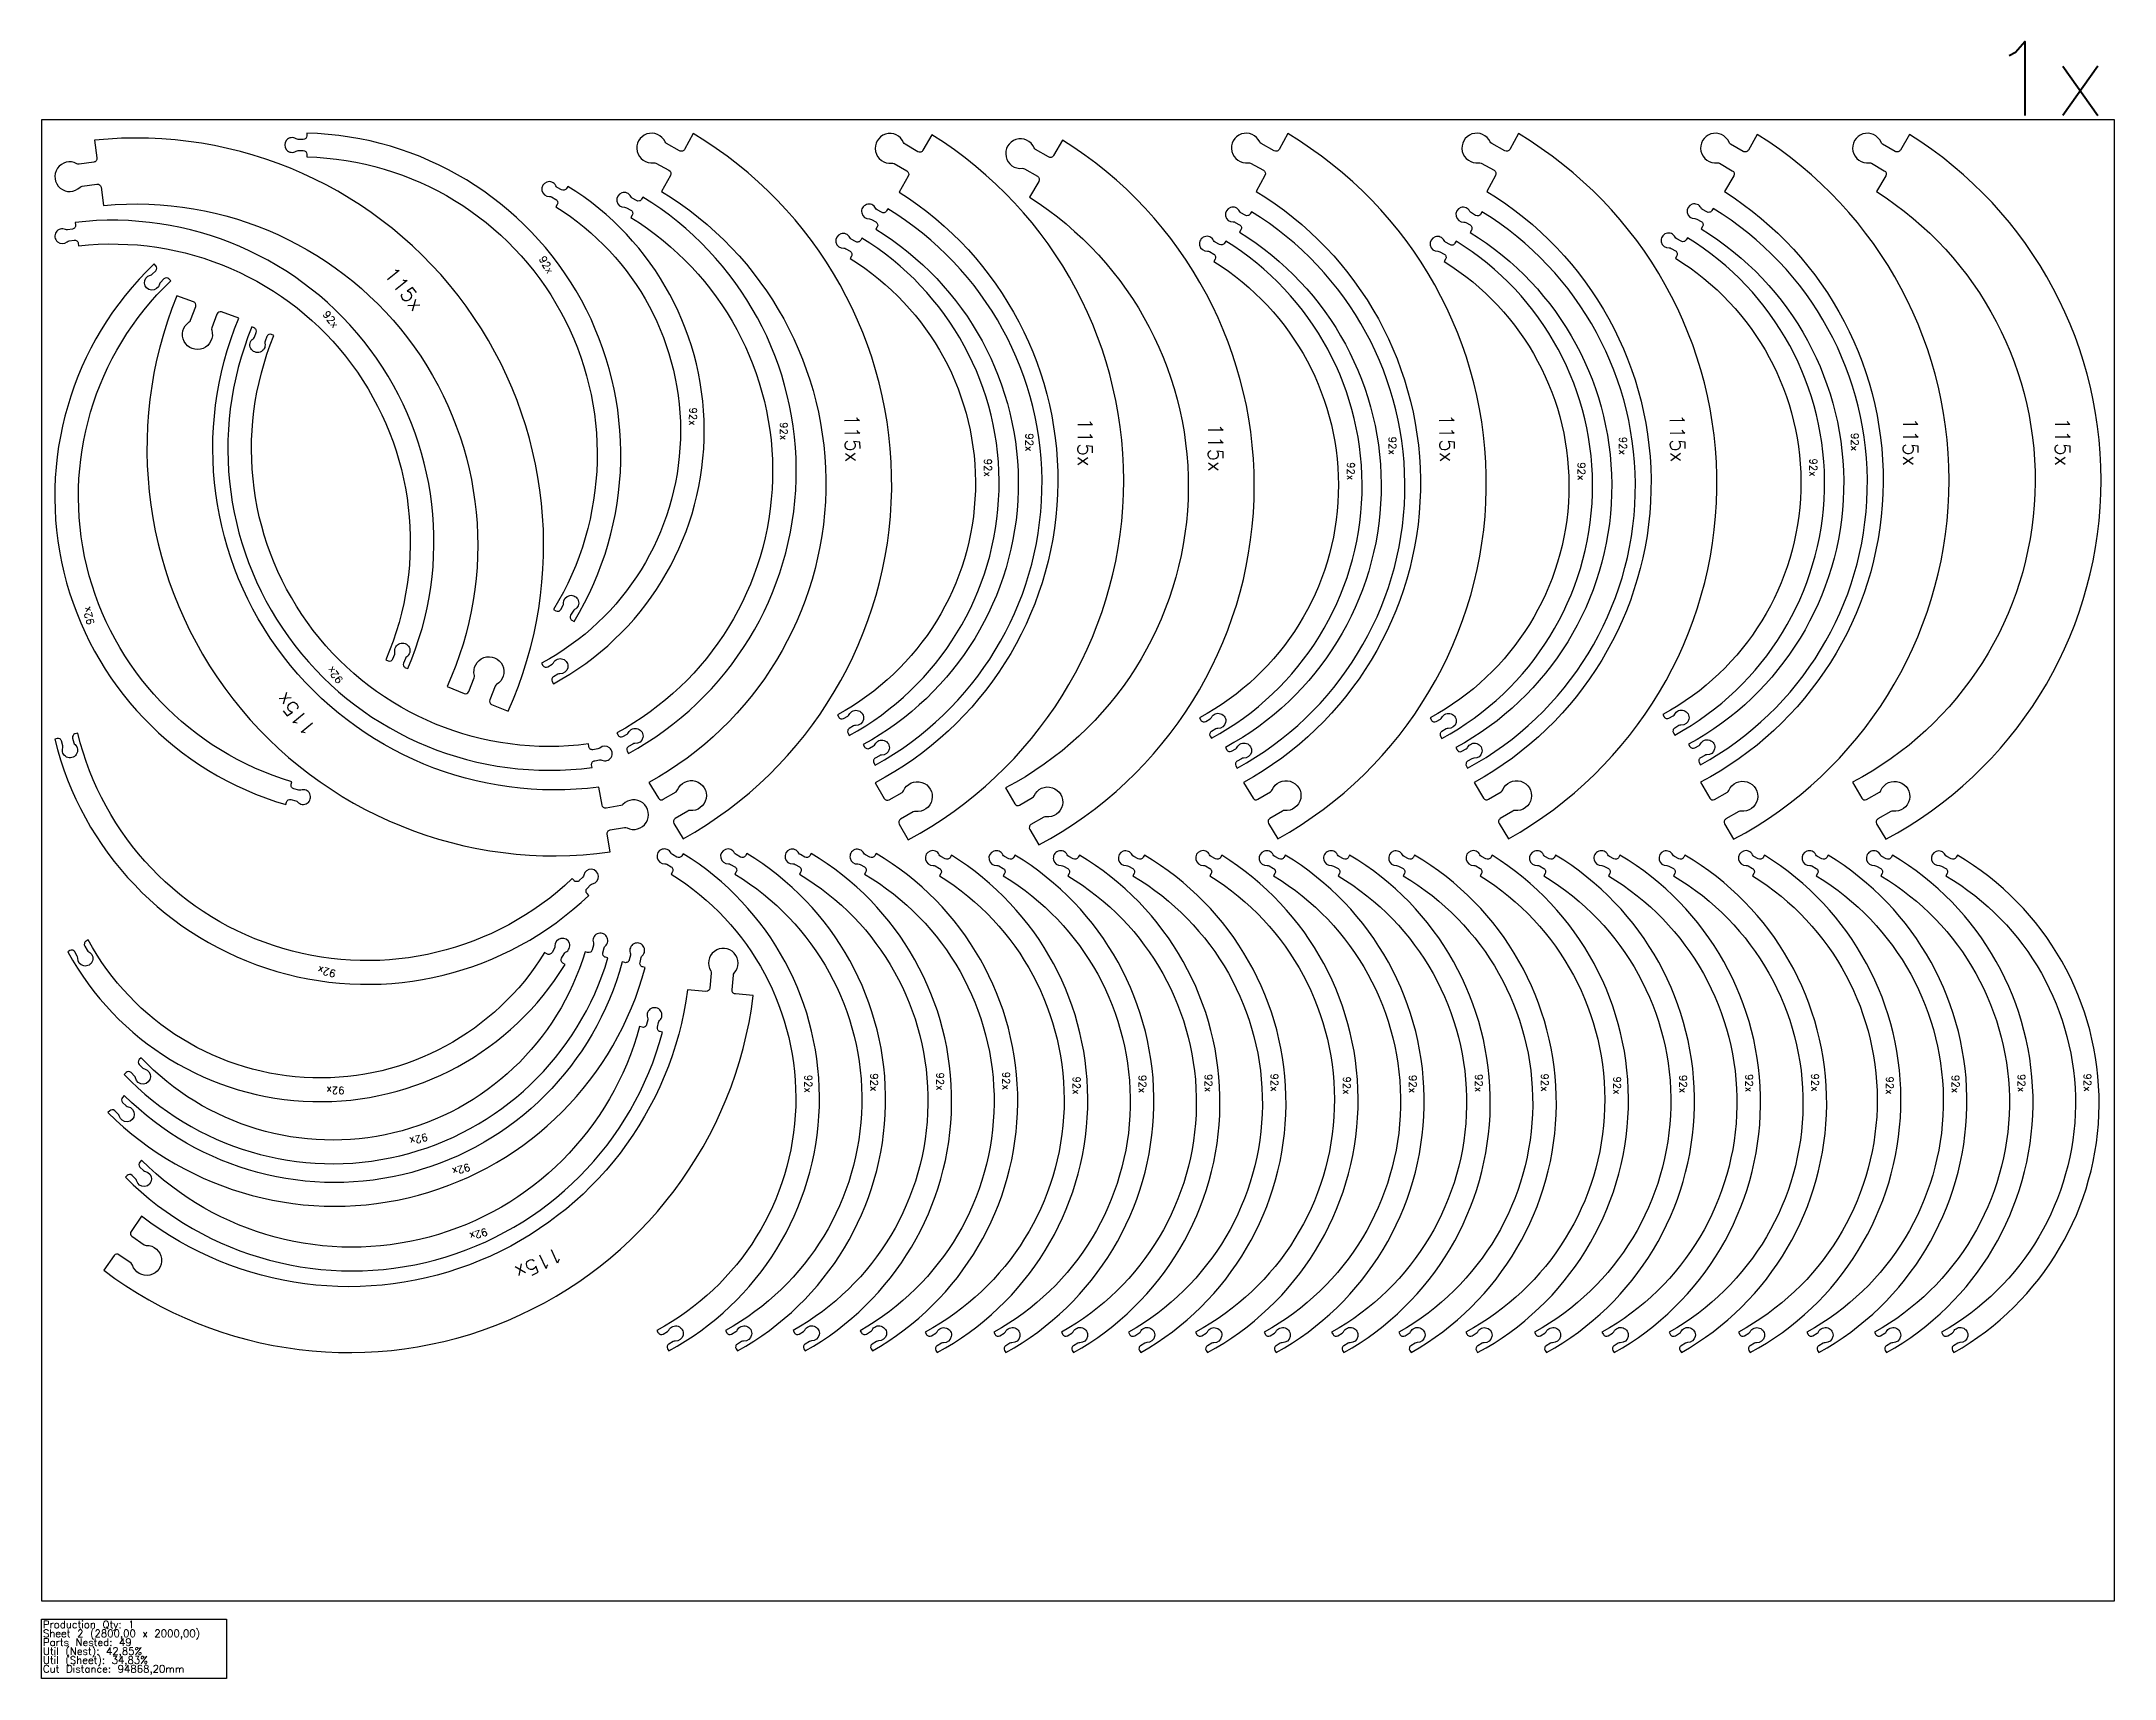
# Model space of a CAD drawing. Header units: millimetres. Extents: x 0 to 5740, y -105 to 2106.
# Drawn here: x 2940 to 5740, y -105 to 2106 of the extents above; entities that cross this region are included whole.
import ezdxf

# ---------------------------------------------------------------- set-up
doc = ezdxf.new("R2010")
doc.units = ezdxf.units.MM
for name, color, linetype in [('sheet', 24, 'Continuous'), ('Stats', 7, 'Continuous'), ('Texto', 7, 'Continuous')]:
    doc.layers.add(name, color=color, linetype=linetype)
doc.styles.get("Standard").update_dxf_attribs({"font": 'txt.shx'})

msp = doc.modelspace()

# ---------------------------------------------------------------- linework, layer by layer
at = {"color": 7}
for points in [[(3487.9, 1234.7), (3510.9, 1225.4, 0.413209), (3517.1, 1228), (3524.6, 1246.6, 0.162278), (3524.8, 1249.6, -2), (3554.8, 1237.3, 0.162278), (3552.9, 1235.1), (3545.4, 1216.6, 0.415219), (3548, 1210.4), (3570.5, 1201.3, 0.577199), (3011.6, 1972.6), (3014.9, 1948.6, -0.415219), (3010.7, 1942.9), (2990.9, 1940.2, -0.162278), (2987.8, 1940.8, 2), (2992.2, 1909.1, -0.162278), (2995, 1910.5), (3014.9, 1913.2, -0.413209), (3020.5, 1909), (3024, 1884.4, -0.577169)], [(3631.7, 1338.7), (3634.8, 1336.9, 0.414214), (3641.3, 1338.6), (3644.6, 1344.4, 0.147477), (3645.3, 1347.1, -1.863325), (3660, 1338.6, 0.147477), (3658, 1336.7), (3654.7, 1330.9, 0.414214), (3656.4, 1324.4), (3659.4, 1322.7, 0.577158), (3298.5, 1982), (3298.5, 1978.6, -0.414214), (3293.5, 1973.6), (3286.8, 1973.6, -0.147477), (3284, 1974.4, 1.863325), (3284, 1957.8, -0.147477), (3286.8, 1958.6), (3293.5, 1958.6, -0.414214), (3298.5, 1953.6), (3298.5, 1950, -0.577143)], [(3760.5, 1105.2), (3773.4, 1084, 0.413209), (3779.9, 1082.4), (3797.1, 1092.7, 0.162278), (3799, 1095, -2), (3815.8, 1067.3, 0.162278), (3812.8, 1066.6), (3795.8, 1056.3, 0.415219), (3794.1, 1049.8), (3806.7, 1029, 0.577199), (3820.3, 1981.4), (3808.7, 1960.2, -0.415219), (3801.8, 1958.2), (3784.4, 1967.9, -0.162278), (3782.3, 1970.2, 2), (3766.8, 1942.2, -0.162278), (3769.9, 1941.6), (3787.5, 1931.9, -0.413209), (3789.4, 1925.1), (3777.5, 1903.4, -0.577169)], [(4066, 1104.9), (4078.4, 1083.5, 0.413209), (4084.9, 1081.8), (4102.3, 1091.8, 0.162278), (4104.3, 1094, -2), (4120.5, 1066, 0.162278), (4117.5, 1065.4), (4100.3, 1055.4, 0.415219), (4098.5, 1048.9), (4110.7, 1027.9, 0.577199), (4142.7, 1979.9), (4130.6, 1958.9, -0.415219), (4123.8, 1957), (4106.5, 1967, -0.162278), (4104.5, 1969.4, 2), (4088.4, 1941.7, -0.162278), (4091.5, 1941), (4108.9, 1931, -0.413209), (4110.7, 1924.2), (4098.4, 1902.6, -0.577169)], [(4242.2, 1097.8), (4254.7, 1076.4, 0.413209), (4261.2, 1074.7), (4278.6, 1084.7, 0.162278), (4280.6, 1086.9, -2), (4296.7, 1058.8, 0.162278), (4293.8, 1058.2), (4276.5, 1048.3, 0.415219), (4274.8, 1041.8), (4287, 1020.8, 0.577199), (4319, 1972.8), (4306.9, 1951.7, -0.415219), (4300.1, 1949.9), (4282.8, 1959.9, -0.162278), (4280.7, 1962.3, 2), (4264.7, 1934.6, -0.162278), (4267.8, 1933.9), (4285.1, 1923.9, -0.413209), (4287, 1917), (4274.6, 1895.5, -0.577169)], [(4563.7, 1105.2), (4576.5, 1084, 0.413209), (4583, 1082.4), (4600.2, 1092.7, 0.162278), (4602.2, 1095, -2), (4618.9, 1067.3, 0.162278), (4616, 1066.6), (4598.9, 1056.3, 0.415219), (4597.3, 1049.8), (4609.9, 1029, 0.577199), (4623.4, 1981.4), (4611.8, 1960.2, -0.415219), (4605, 1958.2), (4587.5, 1967.9, -0.162278), (4585.4, 1970.2, 2), (4569.9, 1942.2, -0.162278), (4573, 1941.6), (4590.6, 1931.9, -0.413209), (4592.5, 1925.1), (4580.6, 1903.4, -0.577169)], [(4875.1, 1105.2), (4887.9, 1084, 0.413209), (4894.4, 1082.4), (4911.6, 1092.7, 0.162278), (4913.6, 1095, -2), (4930.3, 1067.3, 0.162278), (4927.4, 1066.6), (4910.3, 1056.3, 0.415219), (4908.7, 1049.8), (4921.3, 1029, 0.577199), (4934.9, 1981.4), (4923.2, 1960.2, -0.415219), (4916.4, 1958.2), (4898.9, 1967.9, -0.162278), (4896.8, 1970.2, 2), (4881.3, 1942.2, -0.162278), (4884.4, 1941.6), (4902, 1931.9, -0.413209), (4903.9, 1925.1), (4892, 1903.4, -0.577169)], [(5180.8, 1105.4), (5193.3, 1084, 0.413209), (5199.8, 1082.2), (5217.1, 1092.2, 0.162278), (5219.1, 1094.5, -2), (5235.3, 1066.4, 0.162278), (5232.4, 1065.8), (5215.1, 1055.9, 0.415219), (5213.4, 1049.4), (5225.5, 1028.4, 0.577199), (5257.5, 1980.3), (5245.5, 1959.3, -0.415219), (5238.6, 1957.5), (5221.4, 1967.4, -0.162278), (5219.3, 1969.8, 2), (5203.3, 1942.1, -0.162278), (5206.4, 1941.5), (5223.7, 1931.4, -0.413209), (5225.6, 1924.6), (5213.2, 1903.1, -0.577169)], [(5386.1, 1105.4), (5398.6, 1084, 0.413209), (5405.1, 1082.2), (5422.5, 1092.2, 0.162278), (5424.5, 1094.5, -2), (5440.6, 1066.4, 0.162278), (5437.7, 1065.8), (5420.4, 1055.9, 0.415219), (5418.7, 1049.4), (5430.9, 1028.4, 0.577199), (5462.9, 1980.3), (5450.8, 1959.3, -0.415219), (5443.9, 1957.5), (5426.7, 1967.4, -0.162278), (5424.6, 1969.8, 2), (5408.6, 1942.1, -0.162278), (5411.7, 1941.5), (5429, 1931.4, -0.413209), (5430.9, 1924.6), (5418.5, 1903.1, -0.577169)], [(3615.6, 1266.3), (3617.4, 1263.2, 0.414214), (3623.9, 1261.4), (3629.7, 1264.8, 0.147477), (3631.6, 1266.8, -1.863325), (3640.1, 1251.9, 0.147477), (3637.4, 1251.3), (3631.6, 1248, 0.414214), (3629.8, 1241.5), (3631.5, 1238.6, 0.577135), (3650.9, 1910.2), (3649.2, 1907.3, -0.414214), (3642.4, 1905.5), (3636.6, 1908.9, -0.147477), (3634.6, 1911, 1.863325), (3626.2, 1896.6, -0.147477), (3629, 1895.9), (3634.8, 1892.5, -0.414214), (3636.6, 1885.7), (3634.8, 1882.5, -0.577116)], [(3717, 1172.1), (3718.8, 1169, 0.414214), (3725.3, 1167.2), (3731.1, 1170.6, 0.147477), (3733, 1172.6, -1.863325), (3741.5, 1157.7, 0.147477), (3738.8, 1157.1), (3733, 1153.8, 0.414214), (3731.2, 1147.3), (3732.9, 1144.4, 0.577158), (3752.3, 1895.7), (3750.6, 1892.8, -0.414214), (3743.8, 1891), (3738, 1894.3, -0.147477), (3736, 1896.4, 1.863325), (3727.6, 1882, -0.147477), (3730.4, 1881.4), (3736.2, 1878, -0.414214), (3738, 1871.2), (3736.2, 1868, -0.577143)], [(4049.9, 1156.3), (4051.7, 1153.2, 0.414214), (4058.2, 1151.4), (4064, 1154.8, 0.147477), (4065.9, 1156.8, -1.863325), (4074.4, 1142, 0.147477), (4071.7, 1141.3), (4065.9, 1138, 0.414214), (4064.2, 1131.5), (4065.9, 1128.6, 0.577158), (4083, 1880), (4081.3, 1877, -0.414214), (4074.5, 1875.2), (4068.6, 1878.5, -0.147477), (4066.7, 1880.7, 1.863325), (4058.3, 1866.2, -0.147477), (4061.1, 1865.6), (4067, 1862.2, -0.414214), (4068.8, 1855.4), (4067, 1852.2, -0.577143)], [(4539, 1152.4), (4540.8, 1149.2, 0.414214), (4547.3, 1147.5), (4553.1, 1150.8, 0.147477), (4555, 1152.8, -1.863325), (4563.5, 1138, 0.147477), (4560.8, 1137.3), (4555, 1134, 0.414214), (4553.3, 1127.5), (4554.9, 1124.6, 0.577158), (4574.3, 1875.9), (4572.6, 1873, -0.414214), (4565.8, 1871.2), (4560, 1874.6, -0.147477), (4558, 1876.7, 1.863325), (4549.7, 1862.3, -0.147477), (4552.5, 1861.6), (4558.3, 1858.2, -0.414214), (4560.1, 1851.4), (4558.2, 1848.2, -0.577143)], [(4850.3, 1152.2), (4852.1, 1149.1, 0.414214), (4858.6, 1147.3), (4864.4, 1150.7, 0.147477), (4866.3, 1152.6, -1.863325), (4874.8, 1137.8, 0.147477), (4872.1, 1137.2), (4866.3, 1133.9, 0.414214), (4864.6, 1127.4), (4866.2, 1124.4, 0.577158), (4885.6, 1875.8), (4883.9, 1872.9, -0.414214), (4877.1, 1871), (4871.3, 1874.4, -0.147477), (4869.3, 1876.5, 1.863325), (4861, 1862.1, -0.147477), (4863.8, 1861.4), (4869.6, 1858.1, -0.414214), (4871.4, 1851.2), (4869.6, 1848.1, -0.577143)], [(5164.7, 1156.7), (5166.5, 1153.6, 0.414214), (5173, 1151.9), (5178.8, 1155.2, 0.147477), (5180.7, 1157.2, -1.863325), (5189.2, 1142.4, 0.147477), (5186.6, 1141.8), (5180.7, 1138.4, 0.414214), (5179, 1132), (5180.7, 1129, 0.577158), (5197.8, 1880.4), (5196.1, 1877.5, -0.414214), (5189.3, 1875.7), (5183.5, 1879, -0.147477), (5181.5, 1881.1, 1.863325), (5173.2, 1866.7, -0.147477), (5176, 1866), (5181.8, 1862.7, -0.414214), (5183.6, 1855.8), (5181.8, 1852.7, -0.577143)], [(3405.1, 1270.9), (3408.5, 1269.5, 0.414214), (3414.7, 1272.2), (3417.2, 1278.4, 0.147477), (3417.4, 1281.1, -1.863325), (3433.3, 1274.7, 0.147477), (3431.5, 1272.6), (3429, 1266.4, 0.414214), (3431.7, 1260.2), (3434.8, 1258.9, 0.577158), (2985.7, 1861.5), (2986.1, 1858.2, -0.414214), (2981.9, 1852.5), (2975.2, 1851.6, -0.147477), (2972.4, 1852, 1.863325), (2974.7, 1835.5, -0.147477), (2977.3, 1836.7), (2984, 1837.7, -0.414214), (2989.6, 1833.4), (2990.1, 1829.8, -0.577143)], [(4015, 1196.4), (4016.9, 1193.3, 0.414214), (4023.3, 1191.5), (4029.2, 1194.9, 0.147477), (4031, 1196.9, -1.863325), (4039.6, 1182.1, 0.147477), (4036.9, 1181.5), (4031.1, 1178.1, 0.414214), (4029.4, 1171.6), (4031, 1168.7, 0.577135), (4048.1, 1840.4), (4046.5, 1837.5, -0.414214), (4039.6, 1835.6), (4033.8, 1839, -0.147477), (4031.8, 1841.1, 1.863325), (4023.5, 1826.7, -0.147477), (4026.3, 1826), (4032.1, 1822.7, -0.414214), (4034, 1815.8), (4032.1, 1812.7, -0.577116)], [(4504.2, 1192.5), (4506, 1189.4, 0.414214), (4512.5, 1187.6), (4518.3, 1191, 0.147477), (4520.2, 1192.9, -1.863325), (4528.7, 1178.1, 0.147477), (4526, 1177.5), (4520.2, 1174.2, 0.414214), (4518.4, 1167.7), (4520.1, 1164.8, 0.577135), (4539.5, 1836.4), (4537.8, 1833.5, -0.414214), (4531, 1831.7), (4525.2, 1835, -0.147477), (4523.2, 1837.2, 1.863325), (4514.8, 1822.7, -0.147477), (4517.6, 1822.1), (4523.4, 1818.7, -0.414214), (4525.2, 1811.9), (4523.4, 1808.7, -0.577116)], [(4815.5, 1192.4), (4817.3, 1189.2, 0.414214), (4823.8, 1187.5), (4829.6, 1190.8, 0.147477), (4831.5, 1192.8, -1.863325), (4840, 1178, 0.147477), (4837.3, 1177.4), (4831.5, 1174, 0.414214), (4829.7, 1167.5), (4831.4, 1164.6, 0.577135), (4850.8, 1836.2), (4849.1, 1833.3, -0.414214), (4842.3, 1831.5), (4836.5, 1834.9, -0.147477), (4834.5, 1837, 1.863325), (4826.1, 1822.6, -0.147477), (4828.9, 1821.9), (4834.7, 1818.6, -0.414214), (4836.5, 1811.7), (4834.7, 1808.6, -0.577116)], [(5129.9, 1196.9), (5131.7, 1193.7, 0.414214), (5138.2, 1192), (5144, 1195.3, 0.147477), (5145.9, 1197.3, -1.863325), (5154.4, 1182.5, 0.147477), (5151.7, 1181.9), (5145.9, 1178.6, 0.414214), (5144.2, 1172.1), (5145.9, 1169.2, 0.577135), (5163, 1840.8), (5161.3, 1837.9, -0.414214), (5154.5, 1836.1), (5148.7, 1839.5, -0.147477), (5146.7, 1841.6, 1.863325), (5138.3, 1827.1, -0.147477), (5141.2, 1826.5), (5147, 1823.1, -0.414214), (5148.8, 1816.3), (5147, 1813.1, -0.577116)], [(3114.7, 1782.8), (3112.2, 1785.4, 0.414214), (3105.4, 1785.4), (3100.7, 1780.6, 0.147477), (3099.4, 1778.2, -1.863325), (3087.3, 1790.3, 0.147477), (3089.7, 1791.6), (3094.5, 1796.3, 0.414214), (3094.5, 1803.1), (3092.1, 1805.5, 0.577158), (3270, 1075.2), (3270.9, 1078.5, -0.414214), (3277, 1082), (3283.5, 1080.3, -0.147477), (3286, 1078.8, 1.863325), (3290.3, 1094.9, -0.147477), (3287.4, 1094.8), (3280.9, 1096.5, -0.414214), (3277.4, 1102.7), (3278.3, 1106.2, -0.577143)], [(3206.4, 1732.1), (3183.1, 1740.6, 0.413209), (3177, 1737.8), (3170.1, 1719, 0.162278), (3170, 1716, -2), (3139.6, 1727.1, 0.162278), (3141.5, 1729.5), (3148.4, 1748.2, 0.415219), (3145.5, 1754.3), (3122.7, 1762.6, 0.577199), (3708.2, 1011.3), (3704, 1035.2, -0.415219), (3708.1, 1041), (3727.7, 1044.4, -0.162278), (3730.9, 1043.9, 2), (3725.4, 1075.4, -0.162278), (3722.6, 1073.9), (3702.8, 1070.5, -0.413209), (3697.1, 1074.6), (3692.8, 1099, -0.577169)], [(3254, 1708.8), (3250.6, 1710.1, 0.414214), (3244.5, 1707.3), (3242, 1701.1, 0.147477), (3241.8, 1698.3, -1.863325), (3225.9, 1704.5, 0.147477), (3227.6, 1706.6), (3230, 1712.9, 0.414214), (3227.2, 1719), (3224.1, 1720.3, 0.577158), (3683.7, 1125.5), (3683.1, 1128.9, -0.414214), (3687.3, 1134.6), (3693.9, 1135.7, -0.147477), (3696.8, 1135.3, 1.863325), (3694.2, 1151.7, -0.147477), (3691.6, 1150.5), (3684.9, 1149.4, -0.414214), (3679.2, 1153.6), (3678.7, 1157.2, -0.577143)], [(2989, 1171.9), (2985.5, 1171, 0.414214), (2982.1, 1165.2), (2983.8, 1158.7, 0.147477), (2985.3, 1156.4, -1.863325), (2968.8, 1152, 0.147477), (2968.9, 1154.7), (2967.1, 1161.2, 0.414214), (2961.3, 1164.5), (2958, 1163.7, 0.577158), (3679.4, 952.7), (3677, 955.1, -0.414214), (3677, 962.1), (3681.7, 966.9, -0.147477), (3684.3, 968.2, 1.863325), (3672.5, 980, -0.147477), (3671.1, 977.5), (3666.4, 972.7, -0.414214), (3659.3, 972.7), (3656.8, 975.3, -0.577143)], [(3771.3, 365.2), (3773.1, 362, 0.414214), (3779.6, 360.2), (3785.4, 363.6, 0.147477), (3787.3, 365.6, -1.863325), (3795.8, 350.7, 0.147477), (3793.1, 350.1), (3787.3, 346.8, 0.414214), (3785.5, 340.3), (3787.2, 337.4, 0.577135), (3806.6, 1009), (3804.9, 1006.1, -0.414214), (3798.1, 1004.3), (3792.3, 1007.7, -0.147477), (3790.3, 1009.8, 1.863325), (3781.9, 995.4, -0.147477), (3784.7, 994.7), (3790.5, 991.3, -0.414214), (3792.3, 984.5), (3790.5, 981.3, -0.577116)], [(3863.8, 365), (3865.6, 361.9, 0.414214), (3872.1, 360.2), (3877.9, 363.6, 0.147477), (3879.8, 365.6, -1.863325), (3888.4, 350.8, 0.147477), (3885.7, 350.2), (3879.9, 346.8, 0.414214), (3878.2, 340.3), (3880, 337.4, 0.577135), (3892.5, 1009.2), (3890.8, 1006.2, -0.414214), (3884, 1004.4), (3878.1, 1007.7, -0.147477), (3876.2, 1009.8, 1.863325), (3867.9, 995.3, -0.147477), (3870.7, 994.6), (3876.6, 991.3, -0.414214), (3878.4, 984.5), (3876.6, 981.3, -0.577116)], [(3955.1, 364.9), (3957, 361.8, 0.414214), (3963.5, 360.1), (3969.3, 363.6, 0.147477), (3971.1, 365.6, -1.863325), (3979.9, 350.9, 0.147477), (3977.2, 350.2), (3971.4, 346.8, 0.414214), (3969.8, 340.3), (3971.5, 337.4, 0.577135), (3979.4, 1009.3), (3977.8, 1006.3, -0.414214), (3971, 1004.4), (3965.1, 1007.7, -0.147477), (3963.1, 1009.7, 1.863325), (3955, 995.2, -0.147477), (3957.8, 994.6), (3963.7, 991.3, -0.414214), (3965.6, 984.5), (3963.8, 981.3, -0.577116)], [(4045.8, 364.8), (4047.7, 361.7, 0.414214), (4054.2, 360.1), (4059.9, 363.5, 0.147477), (4061.8, 365.6, -1.863325), (4070.6, 350.9, 0.147477), (4067.9, 350.3), (4062.2, 346.8, 0.414214), (4060.5, 340.3), (4062.3, 337.4, 0.577135), (4067.2, 1009.3), (4065.5, 1006.3, -0.414214), (4058.7, 1004.4), (4052.9, 1007.6, -0.147477), (4050.8, 1009.7, 1.863325), (4042.8, 995.1, -0.147477), (4045.6, 994.5), (4051.5, 991.3, -0.414214), (4053.4, 984.5), (4051.7, 981.3, -0.577116)], [(4133.7, 362.9), (4135.5, 359.7, 0.414214), (4142, 358), (4147.8, 361.3, 0.147477), (4149.7, 363.3, -1.863325), (4158.2, 348.5, 0.147477), (4155.5, 347.9), (4149.7, 344.5, 0.414214), (4148, 338.1), (4149.6, 335.1, 0.577135), (4169, 1006.8), (4167.3, 1003.8, -0.414214), (4160.5, 1002), (4154.7, 1005.4, -0.147477), (4152.7, 1007.5, 1.863325), (4144.3, 993.1, -0.147477), (4147.2, 992.4), (4153, 989.1, -0.414214), (4154.8, 982.2), (4152.9, 979.1, -0.577116)], [(4226.2, 362.7), (4228, 359.6, 0.414214), (4234.5, 357.9), (4240.3, 361.3, 0.147477), (4242.2, 363.3, -1.863325), (4250.8, 348.6, 0.147477), (4248.1, 347.9), (4242.4, 344.5, 0.414214), (4240.7, 338), (4242.4, 335.1, 0.577135), (4254.9, 1006.9), (4253.2, 1004, -0.414214), (4246.4, 1002.1), (4240.6, 1005.4, -0.147477), (4238.6, 1007.5, 1.863325), (4230.3, 993, -0.147477), (4233.1, 992.4), (4239, 989.1, -0.414214), (4240.9, 982.3), (4239.1, 979.1, -0.577116)], [(4317.5, 362.6), (4319.4, 359.5, 0.414214), (4325.9, 357.9), (4331.7, 361.3, 0.147477), (4333.5, 363.3, -1.863325), (4342.3, 348.6, 0.147477), (4339.6, 348), (4333.8, 344.5, 0.414214), (4332.2, 338), (4333.9, 335.1, 0.577135), (4341.9, 1007), (4340.2, 1004.1, -0.414214), (4333.4, 1002.1), (4327.5, 1005.4, -0.147477), (4325.5, 1007.5, 1.863325), (4317.4, 992.9, -0.147477), (4320.2, 992.3), (4326.1, 989, -0.414214), (4328, 982.2), (4326.2, 979.1, -0.577116)], [(4408.2, 362.6), (4410.1, 359.4, 0.414214), (4416.6, 357.8), (4422.3, 361.3, 0.147477), (4424.2, 363.3, -1.863325), (4433, 348.7, 0.147477), (4430.3, 348), (4424.6, 344.5, 0.414214), (4423, 338), (4424.7, 335.1, 0.577135), (4429.6, 1007), (4427.9, 1004.1, -0.414214), (4421.1, 1002.1), (4415.3, 1005.4, -0.147477), (4413.3, 1007.4, 1.863325), (4405.2, 992.9, -0.147477), (4408, 992.2), (4413.9, 989, -0.414214), (4415.8, 982.2), (4414.1, 979, -0.577116)], [(4498.8, 362.9), (4500.6, 359.7, 0.414214), (4507.1, 358), (4512.9, 361.3, 0.147477), (4514.8, 363.3, -1.863325), (4523.3, 348.5, 0.147477), (4520.6, 347.9), (4514.8, 344.5, 0.414214), (4513, 338.1), (4514.7, 335.1, 0.577135), (4534.1, 1006.8), (4532.4, 1003.8, -0.414214), (4525.6, 1002), (4519.8, 1005.4, -0.147477), (4517.8, 1007.5, 1.863325), (4509.4, 993.1, -0.147477), (4512.2, 992.4), (4518, 989.1, -0.414214), (4519.9, 982.2), (4518, 979.1, -0.577116)], [(4591.3, 362.7), (4593.1, 359.6, 0.414214), (4599.6, 357.9), (4605.4, 361.3, 0.147477), (4607.3, 363.3, -1.863325), (4615.9, 348.6, 0.147477), (4613.2, 347.9), (4607.5, 344.5, 0.414214), (4605.8, 338), (4607.5, 335.1, 0.577135), (4620, 1006.9), (4618.3, 1004, -0.414214), (4611.5, 1002.1), (4605.7, 1005.4, -0.147477), (4603.7, 1007.5, 1.863325), (4595.4, 993, -0.147477), (4598.2, 992.4), (4604.1, 989.1, -0.414214), (4606, 982.3), (4604.2, 979.1, -0.577116)], [(4682.6, 362.6), (4684.5, 359.5, 0.414214), (4691, 357.9), (4696.8, 361.3, 0.147477), (4698.6, 363.3, -1.863325), (4707.4, 348.6, 0.147477), (4704.7, 348), (4698.9, 344.5, 0.414214), (4697.3, 338), (4699, 335.1, 0.577135), (4706.9, 1007), (4705.3, 1004.1, -0.414214), (4698.5, 1002.1), (4692.6, 1005.4, -0.147477), (4690.6, 1007.5, 1.863325), (4682.5, 992.9, -0.147477), (4685.3, 992.3), (4691.2, 989, -0.414214), (4693.1, 982.2), (4691.3, 979.1, -0.577116)], [(4773.3, 362.6), (4775.2, 359.4, 0.414214), (4781.7, 357.8), (4787.4, 361.3, 0.147477), (4789.3, 363.3, -1.863325), (4798.1, 348.7, 0.147477), (4795.4, 348), (4789.7, 344.5, 0.414214), (4788.1, 338), (4789.8, 335.1, 0.577135), (4794.7, 1007), (4793, 1004.1, -0.414214), (4786.2, 1002.1), (4780.4, 1005.4, -0.147477), (4778.4, 1007.4, 1.863325), (4770.3, 992.9, -0.147477), (4773.1, 992.2), (4779, 989, -0.414214), (4780.9, 982.2), (4779.2, 979, -0.577116)], [(4863.9, 362.9), (4865.7, 359.7, 0.414214), (4872.2, 358), (4878, 361.3, 0.147477), (4879.9, 363.3, -1.863325), (4888.4, 348.5, 0.147477), (4885.7, 347.9), (4879.9, 344.5, 0.414214), (4878.1, 338.1), (4879.8, 335.1, 0.577135), (4899.2, 1006.8), (4897.5, 1003.8, -0.414214), (4890.7, 1002), (4884.9, 1005.4, -0.147477), (4882.9, 1007.5, 1.863325), (4874.5, 993.1, -0.147477), (4877.3, 992.4), (4883.1, 989.1, -0.414214), (4884.9, 982.2), (4883.1, 979.1, -0.577116)], [(4956.4, 362.7), (4958.2, 359.6, 0.414214), (4964.7, 357.9), (4970.5, 361.3, 0.147477), (4972.4, 363.3, -1.863325), (4981, 348.6, 0.147477), (4978.3, 347.9), (4972.5, 344.5, 0.414214), (4970.9, 338), (4972.6, 335.1, 0.577135), (4985.1, 1006.9), (4983.4, 1004, -0.414214), (4976.6, 1002.1), (4970.7, 1005.4, -0.147477), (4968.8, 1007.5, 1.863325), (4960.5, 993, -0.147477), (4963.3, 992.4), (4969.2, 989.1, -0.414214), (4971, 982.3), (4969.2, 979.1, -0.577116)], [(5047.7, 362.6), (5049.6, 359.5, 0.414214), (5056.1, 357.9), (5061.9, 361.3, 0.147477), (5063.7, 363.3, -1.863325), (5072.5, 348.6, 0.147477), (5069.8, 348), (5064, 344.5, 0.414214), (5062.4, 338), (5064.1, 335.1, 0.577135), (5072, 1007), (5070.4, 1004.1, -0.414214), (5063.6, 1002.1), (5057.7, 1005.4, -0.147477), (5055.7, 1007.5, 1.863325), (5047.6, 992.9, -0.147477), (5050.4, 992.3), (5056.3, 989, -0.414214), (5058.2, 982.2), (5056.4, 979.1, -0.577116)], [(5138.4, 362.6), (5140.3, 359.4, 0.414214), (5146.8, 357.8), (5152.5, 361.3, 0.147477), (5154.4, 363.3, -1.863325), (5163.2, 348.7, 0.147477), (5160.5, 348), (5154.8, 344.5, 0.414214), (5153.1, 338), (5154.9, 335.1, 0.577135), (5159.8, 1007), (5158.1, 1004.1, -0.414214), (5151.3, 1002.1), (5145.5, 1005.4, -0.147477), (5143.5, 1007.4, 1.863325), (5135.4, 992.9, -0.147477), (5138.2, 992.2), (5144.1, 989, -0.414214), (5146, 982.2), (5144.3, 979, -0.577116)], [(5231.9, 362.9), (5233.7, 359.7, 0.414214), (5240.2, 358), (5246, 361.3, 0.147477), (5247.9, 363.3, -1.863325), (5256.4, 348.5, 0.147477), (5253.7, 347.9), (5247.9, 344.5, 0.414214), (5246.1, 338.1), (5247.8, 335.1, 0.577135), (5267.2, 1006.8), (5265.5, 1003.8, -0.414214), (5258.7, 1002), (5252.9, 1005.4, -0.147477), (5250.9, 1007.5, 1.863325), (5242.5, 993.1, -0.147477), (5245.3, 992.4), (5251.1, 989.1, -0.414214), (5252.9, 982.2), (5251.1, 979.1, -0.577116)], [(5324.3, 362.7), (5326.2, 359.6, 0.414214), (5332.7, 357.9), (5338.5, 361.3, 0.147477), (5340.3, 363.3, -1.863325), (5349, 348.6, 0.147477), (5346.3, 347.9), (5340.5, 344.5, 0.414214), (5338.8, 338), (5340.5, 335.1, 0.577135), (5353, 1006.9), (5351.4, 1004, -0.414214), (5344.6, 1002.1), (5338.7, 1005.4, -0.147477), (5336.7, 1007.5, 1.863325), (5328.5, 993, -0.147477), (5331.3, 992.4), (5337.1, 989.1, -0.414214), (5339, 982.3), (5337.2, 979.1, -0.577116)], [(5415.7, 362.6), (5417.6, 359.5, 0.414214), (5424.1, 357.9), (5429.8, 361.3, 0.147477), (5431.7, 363.3, -1.863325), (5440.4, 348.6, 0.147477), (5437.8, 348), (5432, 344.5, 0.414214), (5430.4, 338), (5432.1, 335.1, 0.577135), (5440, 1007), (5438.4, 1004, -0.414214), (5431.6, 1002.1), (5425.7, 1005.4, -0.147477), (5423.7, 1007.5, 1.863325), (5415.6, 992.9, -0.147477), (5418.4, 992.3), (5424.2, 989, -0.414214), (5426.2, 982.2), (5424.4, 979.1, -0.577116)], [(5506.4, 362.6), (5508.2, 359.4, 0.414214), (5514.8, 357.8), (5520.5, 361.3, 0.147477), (5522.3, 363.3, -1.863325), (5531.2, 348.7, 0.147477), (5528.5, 348), (5522.7, 344.5, 0.414214), (5521.1, 338), (5522.9, 335.1, 0.577135), (5527.7, 1007), (5526.1, 1004.1, -0.414214), (5519.3, 1002.1), (5513.4, 1005.4, -0.147477), (5511.4, 1007.4, 1.863325), (5503.4, 992.9, -0.147477), (5506.2, 992.2), (5512.1, 989, -0.414214), (5514, 982.2), (5512.2, 979, -0.577116)], [(3074.5, 733.5), (3071.9, 731, 0.414214), (3071.9, 724.2), (3076.7, 719.5, 0.147477), (3079.1, 718.2, -1.863325), (3067, 706.1, 0.147477), (3065.7, 708.5), (3061, 713.3, 0.414214), (3054.2, 713.3), (3051.8, 710.9, 0.577135), (3705.1, 868.2), (3701.8, 869.1, -0.414214), (3698.3, 875.2), (3700, 881.7, -0.147477), (3701.5, 884.1, 1.863325), (3685.4, 888.5, -0.147477), (3685.5, 885.6), (3683.8, 879.1, -0.414214), (3677.7, 875.6), (3674.2, 876.5, -0.577116)], [(3003.3, 892.6), (3000.2, 890.8, 0.414214), (2998.4, 884.3), (3001.8, 878.5, 0.147477), (3003.8, 876.6, -1.863325), (2989, 868.1, 0.147477), (2988.4, 870.8), (2985, 876.6, 0.414214), (2978.5, 878.3), (2975.6, 876.6, 0.577135), (3647.3, 859.5), (3644.4, 861.2, -0.414214), (3642.5, 868), (3645.9, 873.8, -0.147477), (3648, 875.8, 1.863325), (3633.6, 884.2, -0.147477), (3632.9, 881.3), (3629.6, 875.5, -0.414214), (3622.7, 873.7), (3619.6, 875.5, -0.577116)], [(3075.3, 519.3), (3061, 498.9, 0.413209), (3062.2, 492.3), (3078.6, 480.8, 0.162278), (3081.5, 479.9, -2), (3062.8, 453.4, 0.162278), (3061, 455.8), (3044.7, 467.3, 0.415219), (3038.1, 466.2), (3024.2, 446.3, 0.577199), (3901.4, 817.4), (3877.2, 819.5, -0.415219), (3872.7, 824.9), (3874.5, 844.8, -0.162278), (3875.8, 847.7, 2), (3843.9, 850.6, -0.162278), (3844.6, 847.5), (3842.8, 827.5, -0.413209), (3837.4, 823), (3812.7, 825.1, -0.577169)], [(3051.9, 682.5), (3049.4, 679.9, 0.414214), (3049.6, 673.1), (3054.4, 668.5, 0.147477), (3056.9, 667.3, -1.863325), (3045.1, 654.9, 0.147477), (3043.8, 657.3), (3038.9, 661.9, 0.414214), (3032.2, 661.7), (3029.8, 659.3, 0.577158), (3755.4, 855.2), (3752.1, 856, -0.414214), (3748.5, 862.1), (3750, 868.6, -0.147477), (3751.5, 871.1, 1.863325), (3735.3, 875, -0.147477), (3735.5, 872.1), (3733.9, 865.6, -0.414214), (3727.8, 861.9), (3724.3, 862.8, -0.577143)], [(3075.3, 595.1), (3072.8, 592.5, 0.414214), (3073, 585.8), (3077.9, 581.2, 0.147477), (3080.3, 579.9, -1.863325), (3068.5, 567.5, 0.147477), (3067.2, 569.9), (3062.3, 574.5, 0.414214), (3055.6, 574.4), (3053.3, 571.9, 0.577158), (3778.8, 767.9), (3775.6, 768.7, -0.414214), (3771.9, 774.7), (3773.4, 781.2, -0.147477), (3774.9, 783.7, 1.863325), (3758.7, 787.6, -0.147477), (3758.9, 784.7), (3757.3, 778.2, -0.414214), (3751.3, 774.5), (3747.7, 775.4, -0.577143)]]:
    msp.add_lwpolyline(points, format="xyb", close=True, dxfattribs=at)
at = {"layer": 'sheet', "color": 7}
msp.add_lwpolyline([(2940, 0), (5740, 0), (5740, 2000), (2940, 2000)], close=True, dxfattribs=at)
at = {"layer": 'Stats', "color": 151}
msp.add_lwpolyline([(2940, -25), (3190, -25), (3190, -105), (2940, -105), (2940, -25)], close=True, dxfattribs=at)

# ---------------------------------------------------------------- texts
at = {"insert": (5571.8, 2105.9), "char_height": 100, "attachment_point": 1}
msp.add_mtext_dynamic_manual_height_columns('1x', width=315.713, gutter_width=1, heights=[0], dxfattribs=at)
at = {"layer": 'Stats', "color": 60}
for s, p in [('Production Qty: 1', (2942, -37)), ('Sheet 2 (2800,00 x 2000,00)', (2942, -49)), ('Parts Nested: 49', (2942, -61)), ('Util (Nest): 42,85%', (2942, -73)), ('Util (Sheet): 34,83%', (2942, -85)), ('Cut Distance: 94868,20mm', (2942, -97))]:
    msp.add_text(s, height=10, dxfattribs=at).set_placement(p)
at = {"layer": 'Texto', "color": 3, "attachment_point": 1}
for s, insert, char_height, width, rotation in [('115x', (3417.4, 1803.9), 20, 155.131, 308), ('92x', (3620.1, 1817.5), 10, 100.924, 300), ('92x', (3327.1, 1743.4), 10, 100.924, 308), ('92x', (3825.1, 1611.6), 10, 100.924, 269.8042), ('115x', (4044.6, 1603.4), 20, 155.131, 271.2535), ('115x', (4847.7, 1603.4), 20, 155.131, 271.2535), ('115x', (5159.1, 1603.4), 20, 155.131, 271.2535), ('92x', (3947.7, 1591.8), 10, 100.924, 269.8246), ('92x', (4279.3, 1576.7), 10, 100.924, 270), ('115x', (4359.6, 1597.6), 20, 155.131, 270.1459), ('115x', (4535.9, 1590.5), 20, 155.131, 270.1459), ('92x', (4769.7, 1572.1), 10, 100.924, 269.8246), ('92x', (5081.1, 1571.9), 10, 100.924, 269.8246), ('92x', (5394.1, 1577.2), 10, 100.924, 270), ('115x', (5474.5, 1598.1), 20, 155.131, 270.1459), ('115x', (5679.8, 1598.1), 20, 155.131, 270.1459), ('92x', (4223.4, 1542.4), 10, 100.924, 270), ('92x', (5338.2, 1542.8), 10, 100.924, 270), ('92x', (4713.7, 1537.8), 10, 100.924, 269.8042), ('92x', (5025, 1537.6), 10, 100.924, 269.8042), ('92x', (3001.9, 1317.3), 10, 100.924, 105), ('92x', (3340.2, 1237.7), 10, 100.924, 129), ('115x', (3296.7, 1165.7), 20, 155.131, 130), ('92x', (3335.7, 841.5), 10, 100.924, 165), ('92x', (3980.8, 710.4), 10, 100.924, 269.8042), ('92x', (4069.7, 712.4), 10, 100.924, 270.3922), ('92x', (4158.7, 713.6), 10, 100.924, 270.7822), ('92x', (4247.8, 714.5), 10, 100.924, 271.0426), ('92x', (4343.2, 708.1), 10, 100.924, 269.8042), ('92x', (4432.1, 710.1), 10, 100.924, 270.3922), ('92x', (4521.1, 711.4), 10, 100.924, 270.7822), ('92x', (4610.2, 712.2), 10, 100.924, 271.0426), ('92x', (4708.3, 708.1), 10, 100.924, 269.8042), ('92x', (4797.2, 710.1), 10, 100.924, 270.3922), ('92x', (4886.2, 711.4), 10, 100.924, 270.7822), ('92x', (4975.3, 712.2), 10, 100.924, 271.0426), ('92x', (5073.4, 708.1), 10, 100.924, 269.8042), ('92x', (5162.3, 710.1), 10, 100.924, 270.3922), ('92x', (5251.3, 711.4), 10, 100.924, 270.7822), ('92x', (5340.4, 712.2), 10, 100.924, 271.0426), ('92x', (5441.4, 708.1), 10, 100.924, 269.8042), ('92x', (5530.3, 710.1), 10, 100.924, 270.3922), ('92x', (5619.3, 711.4), 10, 100.924, 270.7822), ('92x', (5708.4, 712.2), 10, 100.924, 271.0426), ('92x', (3349.3, 684.3), 10, 100.924, 180), ('92x', (3462.6, 621.8), 10, 100.924, 195), ('92x', (3520, 581.2), 10, 100.924, 196.416), ('92x', (3543.4, 493.8), 10, 100.924, 196.416), ('115x', (3645.7, 459.9), 20, 155.131, 205)]:
    msp.add_mtext(s, dxfattribs=dict(at, insert=insert, char_height=char_height, width=width, rotation=rotation))

doc.saveas('drawing.dxf')
